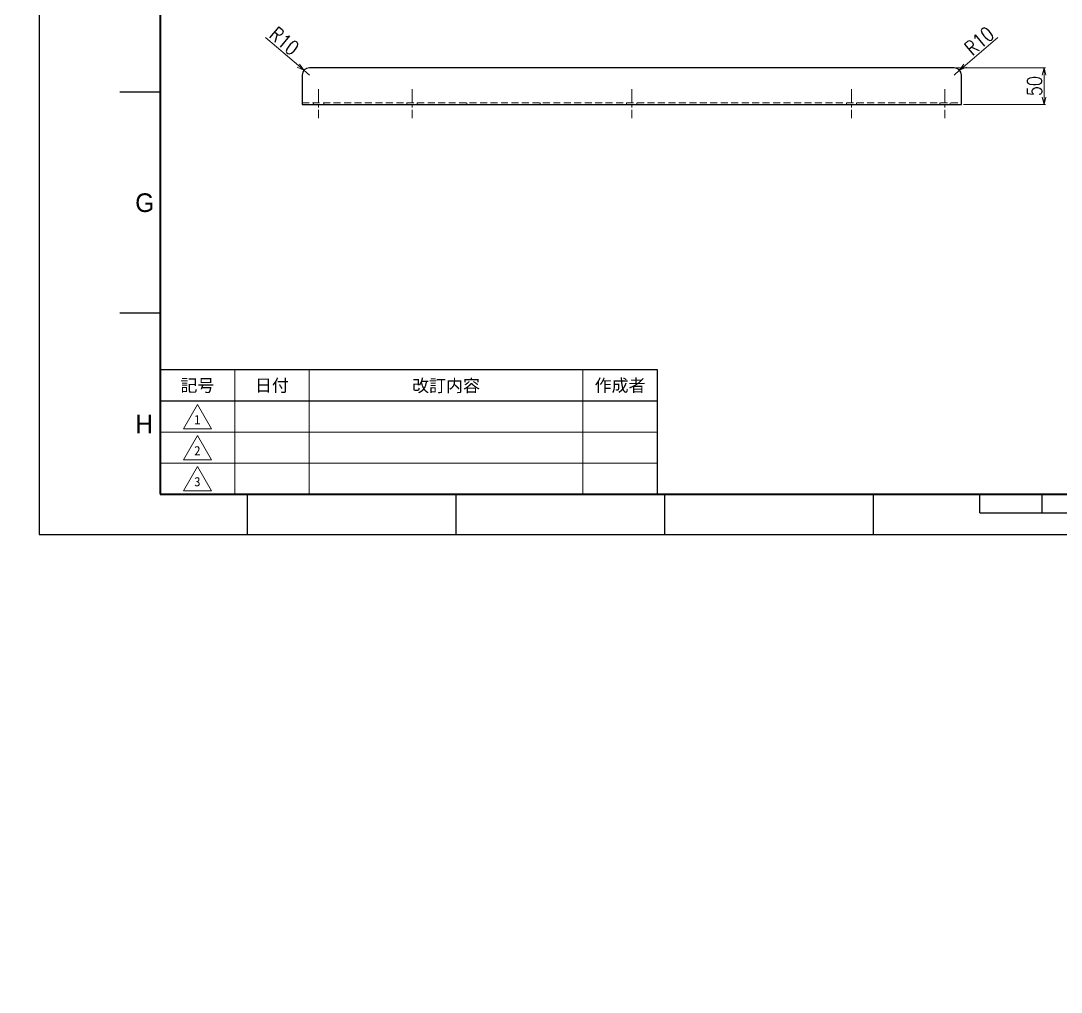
# Model space of a CAD drawing. Header units: millimetres. Extents: x 0 to 51411, y 0 to 16902.
# Drawn here: x 28273 to 29694, y 0 to 1326 of the extents above; entities that cross this region are included whole.
import ezdxf
from ezdxf import colors
from ezdxf.entities.mleader import LeaderData, LeaderLine
from ezdxf.enums import TextEntityAlignment as Align
from ezdxf.math import Vec2, Vec3

# ---------------------------------------------------------------- set-up
doc = ezdxf.new("R2010")
doc.units = ezdxf.units.MM
doc.linetypes.add('CENTER2', pattern=[28.574999999999996, 19.05, -3.174999999999999, 3.174999999999999, -3.174999999999999])
doc.linetypes.add('HIDDEN2', pattern=[4.7624999999999975, 3.174999999999999, -1.587499999999999])
for name, color, linetype, lineweight in [('01_外形線', 7, 'Continuous', 25), ('03_かくれ線', 6, 'HIDDEN2', 13), ('04_中心線', 1, 'CENTER2', 9), ('07_寸法線', 3, 'Continuous', 9), ('99_図枠', 7, 'Continuous', 40)]:
    doc.layers.add(name, color=color, linetype=linetype, lineweight=lineweight)
doc.styles.add('MS_G', font='MS Gothic.ttf')
doc.styles.get("Standard").update_dxf_attribs({"font": 'arial.ttf'})
doc.styles.add('寸法用', font='simplex.shx', dxfattribs={"width": 0.8, "bigfont": '@extfont2.shx'})
doc.styles.add('表題用', font='MS PGothic.ttf')
doc.dimstyles.new('機械製図用', dxfattribs={"dimtxt": 3.5, "dimasz": 3.5, "dimexe": 2, "dimexo": 0, "dimgap": 1.199999999999999, "dimtad": 1, "dimdsep": 46, "dimtxsty": '寸法用', "dimblk": 'OPEN30', "dimcen": 0, "dimclrd": 256, "dimclre": 256, "dimclrt": 7, "dimazin": 2, "dimtm": 1e-09, "dimtfac": 0.75, "dimtmove": 0, "dimatfit": 3, "dimldrblk": 'OPEN30', "dimfxl": 1, "dimlwd": -1, "dimlwe": -1, "dimarcsym": 0})

# ---------------------------------------------------------------- blocks, each defined once
blk = doc.blocks.new('_Open30')
at = {"color": 0, "linetype": 'ByBlock', "lineweight": -2}
for p, q in [((-1, 0.26794919), (0, 0)), ((0, 0), (-1, -0.26794919)), ((0, 0), (-1, 0))]:
    blk.add_line(p, q, dxfattribs=at)
blk = doc.blocks.new('*D451')
at = {"layer": '07_寸法線', "transparency": 16777216}
for p, q in [((29550.49326237646, 1262.187847091704), (29672.2633997021, 1262.187847091704)), ((29670.2633997021, 1222.187847091704), (29670.2633997021, 1252.187847091704)), ((29560.49326237646, 1212.187847091704), (29672.2633997021, 1212.187847091704))]:
    blk.add_line(p, q, dxfattribs=at)
at = {"layer": 'Defpoints', "color": 0, "transparency": 16777216}
for p in [(29547.49326237646, 1262.187847091704), (29670.2633997021, 1262.187847091704), (29557.49326237646, 1212.187847091704)]:
    blk.add_point(p, dxfattribs=at)
at = {"layer": '07_寸法線', "transparency": 16777216, "xscale": 10, "yscale": 10, "zscale": 10}
for p, rotation in [((29670.2633997021, 1262.187847091704), 90), ((29670.2633997021, 1212.187847091704), 270)]:
    blk.add_blockref('_Open30', p, dxfattribs=dict(at, rotation=rotation))
at = {"layer": '07_寸法線', "color": 7, "transparency": 16777216, "insert": (29657.2633997021, 1237.187847091695), "char_height": 20, "attachment_point": 5, "rotation": 90, "style": '寸法用'}
blk.add_mtext('50', dxfattribs=at)
blk = doc.blocks.new('*D459')
at = {"layer": '07_寸法線', "transparency": 16777216}
for p, q in [((28607.58927809818, 1303.515743913915), (28652.30582861477, 1265.200988746732)), ((28667.49326237645, 1252.187847091702), (28659.89954549562, 1258.694417919212))]:
    blk.add_line(p, q, dxfattribs=at)
at = {"layer": 'Defpoints', "color": 0, "transparency": 16777216}
for p in [(28659.89954549562, 1258.694417919212), (28667.49326237645, 1252.187847091702)]:
    blk.add_point(p, dxfattribs=at)
at = {"layer": '07_寸法線', "transparency": 16777216, "xscale": 10, "yscale": 10, "zscale": 10, "rotation": 319.4088385661197}
blk.add_blockref('_Open30', (28659.89954549562, 1258.694417919212), dxfattribs=at)
at = {"layer": '07_寸法線', "color": 7, "transparency": 16777216, "insert": (28633.079442321, 1298.794267003006), "char_height": 20, "attachment_point": 5, "rotation": 319.4088385661197, "style": '寸法用'}
blk.add_mtext('R10', dxfattribs=at)
blk = doc.blocks.new('*D460')
at = {"layer": '07_寸法線', "transparency": 16777216}
for p, q in [((29607.3972466548, 1303.515743913747), (29562.68069613814, 1265.200988746714)), ((29547.49326237641, 1252.187847091709), (29555.08697925728, 1258.694417919214))]:
    blk.add_line(p, q, dxfattribs=at)
blk.add_arc((29547.49326237641, 1252.187847091709), 10.00000000000728, 29.13200553113201, 90, dxfattribs=at)
at = {"layer": 'Defpoints', "color": 0, "transparency": 16777216}
for p in [(29547.49326237641, 1252.187847091709), (29555.08697925728, 1258.694417919214)]:
    blk.add_point(p, dxfattribs=at)
at = {"layer": '07_寸法線', "transparency": 16777216, "xscale": 10, "yscale": 10, "zscale": 10, "rotation": 220.5911614337265}
blk.add_blockref('_Open30', (29555.08697925728, 1258.694417919214), dxfattribs=at)
at = {"layer": '07_寸法線', "color": 7, "transparency": 16777216, "insert": (29581.90708243196, 1298.79426700291), "char_height": 20, "attachment_point": 5, "rotation": 40.59116143372655, "style": '寸法用'}
blk.add_mtext('R10', dxfattribs=at)
blk = doc.blocks.new('AM_BALLOON1')
at = {"transparency": 16777216}
blk.add_circle((0, 0), 5, dxfattribs=at)
blk.add_attdef('B_NUMBER', text='', height=3, dxfattribs=at).set_placement((0, 0), align=Align.MIDDLE_CENTER)
blk = doc.blocks.new('_OPEN')
at = {"color": 0, "linetype": 'ByBlock'}
for p, q in [((-1, 0.1666666666666666), (0, 0)), ((0, 0), (-1, -0.1666666666666666)), ((0, 0), (-1, 0))]:
    blk.add_line(p, q, dxfattribs=at)

msp = doc.modelspace()

# ---------------------------------------------------------------- linework, layer by layer
at = {"layer": '01_外形線'}
msp.add_lwpolyline([(28657.49326237645, 1212.187847091704), (29557.49326237645, 1212.187847091704), (29557.49326237645, 1252.187847091704, 0.414213562373095), (29547.49326237645, 1262.187847091704), (28667.49326237645, 1262.187847091704, 0.414213562373095), (28657.49326237645, 1252.187847091704)], format="xyb", close=True, dxfattribs=at)
at = {"layer": '03_かくれ線', "ltscale": 3}
for p, q in [((28657.49326237645, 1214.187847091704), (29557.49326237645, 1214.187847091704)), ((28672.99380720033, 1214.187847091704), (28672.99380720031, 1212.187847091704)), ((28686.99380720033, 1214.187847091704), (28686.99380720031, 1212.187847091704)), ((28800.4932623655, 1214.187847091704), (28800.49326236549, 1212.187847091704)), ((28814.4932623655, 1214.187847091704), (28814.49326236549, 1212.187847091704)), ((28882.49326237646, 1214.187847091704), (28882.49326237645, 1212.187847091704)), ((28982.49326237646, 1214.187847091704), (28982.49326237645, 1212.187847091704)), ((29100.49326237645, 1214.187847091704), (29100.49326237643, 1212.187847091704)), ((29114.49326237645, 1214.187847091704), (29114.49326237643, 1212.187847091704)), ((29400.49326238751, 1214.187847091704), (29400.49326238749, 1212.187847091704)), ((29414.49326238751, 1214.187847091704), (29414.49326238749, 1212.187847091704)), ((29527.9927175526, 1214.187847091704), (29527.99271755258, 1212.187847091704)), ((29541.9927175526, 1214.187847091704), (29541.99271755258, 1212.187847091704))]:
    msp.add_line(p, q, dxfattribs=at)
at = {"layer": '04_中心線'}
for p, q in [((28679.99380720031, 1233.1878470917), (28679.99380720031, 1193.1878470917)), ((28807.49326236549, 1233.1878470917), (28807.49326236549, 1193.1878470917)), ((29107.49326237643, 1233.1878470917), (29107.49326237643, 1193.1878470917)), ((29407.49326238749, 1233.1878470917), (29407.49326238749, 1193.1878470917)), ((29534.99271755258, 1233.1878470917), (29534.99271755258, 1193.1878470917))]:
    msp.add_line(p, q, dxfattribs=at)
at = {"layer": '99_図枠', "lineweight": 25}
for p, q in [((28463.52197373214, 1229.036136548873), (28408.36483087521, 1229.036136548873)), ((28463.52197373214, 926.920311550095), (28408.36483087521, 926.920311550095)), ((28463.52197373214, 807.2473436934342), (29142.37911658655, 807.2473436934342)), ((28583.04325944593, 625.0510865415508), (28583.04325944593, 679.9616294082352)), ((28867.86625944479, 625.0510865415508), (28867.86625944479, 679.9616294082352)), ((29152.68925944364, 625.0510865415508), (29152.68925944364, 679.9616294082352)), ((29437.51225944248, 625.0510865415508), (29437.51225944248, 679.9616294082352)), ((29582.87254515618, 654.5044865511954), (29582.87254515618, 679.9616294082352)), ((29667.72968801299, 654.5044865511954), (29667.72968801299, 679.9616294082352)), ((29582.87254515618, 654.5044865511954), (30431.44397372418, 654.5044865511954))]:
    msp.add_line(p, q, dxfattribs=at)
at = {"layer": '99_図枠', "lineweight": 13}
for p, q in [((28565.35054516031, 679.9616294082352), (28565.35054516031, 849.6759151218357)), ((28667.17911658846, 679.9616294082352), (28667.17911658846, 849.6759151218357)), ((29040.55054515838, 679.9616294082352), (29040.55054515838, 849.6759151218357)), ((28463.52197373214, 764.8187722650327), (29142.37911658655, 764.8187722650327)), ((28463.52197373214, 722.3902008366367), (29142.37911658655, 722.3902008366367))]:
    msp.add_line(p, q, dxfattribs=at)
at = {"layer": '99_図枠'}
msp.add_lwpolyline([(28463.52197373214, 679.9616294082352), (31660.93911657636, 679.9616294082352), (31660.93911657636, 2986.573943684625), (28463.52197373214, 2986.573943684625)], close=True, dxfattribs=at)
at = {"layer": '99_図枠', "lineweight": 25}
msp.add_lwpolyline([(28463.52197373214, 679.9616294082352), (29142.37911658655, 679.9616294082352), (29142.37911658655, 849.6759151218357), (28463.52197373214, 849.6759151218357)], close=True, dxfattribs=at)
at = {"layer": '99_図枠', "lineweight": 13}
for points in [[(28495.34340230344, 769.3251201441544), (28514.43625944621, 802.3949187771032), (28533.529116589, 769.3251201441544), (28495.34340230344, 769.3251201441544)], [(28495.34340230344, 726.8965487157529), (28514.43625944621, 759.9663473487017), (28533.529116589, 726.8965487157529), (28495.34340230344, 726.8965487157529)], [(28495.34340230344, 684.4679772873515), (28514.43625944621, 717.5377759203056), (28533.529116589, 684.4679772873515), (28495.34340230344, 684.4679772873515)]]:
    msp.add_lwpolyline(points, dxfattribs=at)
at = {"layer": 'Defpoints'}
msp.add_lwpolyline([(28298.22025943328, 625.0510865415508), (31716.09625943329, 625.0510865415508), (31716.09625943329, 3041.731086541544), (28298.22025943328, 3041.731086541544)], close=True, dxfattribs=at)

# ---------------------------------------------------------------- texts
at = {"layer": '99_図枠', "lineweight": 13, "style": '表題用'}
for s, p in [('G', (28429.57911658943, 1077.978224049484)), ('H', (28429.57911658943, 775.8623990507058))]:
    msp.add_text(s, height=25.45714285704, dxfattribs=at).set_placement(p, align=Align.MIDDLE_LEFT)
at = {"layer": '99_図枠', "style": '表題用'}
for s, p in [('記号', (28514.43625944621, 828.461629407635)), ('日付', (28616.26483087437, 828.461629407635)), ('作成者', (29091.46483087245, 828.461629407635))]:
    msp.add_text(s, height=16.97142857136, dxfattribs=at).set_placement(p, align=Align.MIDDLE_CENTER)
msp.add_text('改訂内容', height=16.97142857136, dxfattribs=at).set_placement((28853.86483087342, 828.461629407635), align=Align.MIDDLE)
at = {"layer": '99_図枠', "lineweight": 13, "style": 'MS_G'}
for s, p in [('1', (28514.43625944621, 781.7902008363944)), ('2', (28514.43625944621, 739.361629407993)), ('3', (28514.43625944621, 696.9330579795969))]:
    msp.add_text(s, height=12.72857142852, dxfattribs=at).set_placement(p, align=Align.MIDDLE)

# ---------------------------------------------------------------- dimensions: what is measured, and where the dimension line sits
at = {"layer": '07_寸法線'}
for center, mpoint, picture, middle in [((28667.49326237645, 1252.187847091702), (28659.89954549562, 1258.694417919212), '*D459', (28624.62090024523, 1288.922435057904)), ((29547.49326237641, 1252.187847091709), (29555.08697925728, 1258.694417919214), '*D460', (29590.36562450771, 1288.922435057786))]:
    dim = msp.add_radius_dim(center=center, mpoint=mpoint, dimstyle='機械製図用', override={"dimtxt": 20, "dimasz": 10, "dimgap": 3}, dxfattribs=at)
    dim.commit()
    dim.dimension.update_dxf_attribs({"geometry": picture, "text_midpoint": middle, "dimtype": 164})
dim = msp.add_linear_dim(base=(29670.2633997021, 1262.187847091704), p1=(29557.49326237645, 1212.187847091704), p2=(29547.49326237645, 1262.187847091704), angle=90, dimstyle='機械製図用', override={"dimtxt": 20, "dimasz": 10, "dimexo": 3, "dimgap": 3}, dxfattribs=at)
dim.commit()
dim.dimension.update_dxf_attribs({"geometry": '*D451', "text_midpoint": (29657.2633997021, 1237.187847091695)})

# ---------------------------------------------------------------- leaders
ml = msp.add_multileader_block('Standard', dxfattribs=at)
ml.set_content('AM_BALLOON1', color=256, scale=7.087070454545452)
ml.set_attribute('B_NUMBER', '28', width=0)
ml.set_leader_properties(color=256, linetype='ByLayer', lineweight=-1)
ml.set_arrow_properties(name='OPEN')
ml.build(insert=Vec2(0, 0))
ml.multileader.update_dxf_attribs({"leader_type": 0, "has_dogleg": 0, "text_right_attachment_type": 6, "dogleg_length": 0, "arrow_head_size": 3.54375, "scale": 2.5, "block_connection_type": 1})
ctx = ml.context
ctx.base_point, ctx.scale, ctx.char_height, ctx.arrow_head_size, ctx.landing_gap_size, ctx.plane_origin = Vec3(32779.86790722382, 3275.518489826671), 2.5, 7.087499999999999, 3.54375, 3.54375, Vec3(32779.86790722382, 3275.518489826671)
ctx.right_attachment, ctx.attachment_type = 6, 1
notes = []
notes.append((ctx, [(0, (0, 0, 0), (0, 0), (1, 0), 1, [])]))
ctx.block.insert = Vec3(32779.86790722382, 3275.518489826671)
ml = msp.add_multileader_block('Standard', dxfattribs=at)
ml.set_content('AM_BALLOON1', color=256, scale=7.087070454545452)
ml.set_attribute('B_NUMBER', '29', width=0)
ml.set_leader_properties(color=256, linetype='ByLayer', lineweight=-1)
ml.set_arrow_properties(name='OPEN')
ml.build(insert=Vec2(0, 0))
ml.multileader.update_dxf_attribs({"leader_type": 0, "has_dogleg": 0, "text_right_attachment_type": 6, "dogleg_length": 0, "arrow_head_size": 3.54375, "scale": 2.5, "block_connection_type": 1})
ctx = ml.context
ctx.base_point, ctx.scale, ctx.char_height, ctx.arrow_head_size, ctx.landing_gap_size, ctx.plane_origin = Vec3(34667.76764677695, 3275.518489826671), 2.5, 7.087499999999999, 3.54375, 3.54375, Vec3(34667.76764677695, 3275.518489826671)
ctx.right_attachment, ctx.attachment_type = 6, 1
notes.append((ctx, [(0, (0, 0, 0), (0, 0), (1, 0), 1, [])]))
ctx.block.insert = Vec3(34667.76764677695, 3275.518489826671)
ml = msp.add_multileader_block('Standard', dxfattribs=at)
ml.set_content('AM_BALLOON1', color=256, scale=7.087070454545452)
ml.set_attribute('B_NUMBER', '27', width=0)
ml.set_leader_properties(color=256, linetype='ByLayer', lineweight=-1)
ml.set_arrow_properties(name='OPEN')
ml.build(insert=Vec2(0, 0))
ml.multileader.update_dxf_attribs({"leader_type": 0, "has_dogleg": 0, "text_right_attachment_type": 6, "dogleg_length": 0, "arrow_head_size": 3.54375, "scale": 2.5, "block_connection_type": 1})
ctx = ml.context
ctx.base_point, ctx.scale, ctx.char_height, ctx.arrow_head_size, ctx.landing_gap_size, ctx.plane_origin = Vec3(30037.827607833, 2881.683867340932), 2.5, 7.087499999999999, 3.54375, 3.54375, Vec3(30037.827607833, 2881.683867340932)
ctx.right_attachment, ctx.attachment_type = 6, 1
notes.append((ctx, [(0, (0, 0, 0), (0, 0), (1, 0), 1, [])]))
ctx.block.insert = Vec3(30037.827607833, 2881.683867340932)
ml = msp.add_multileader_block('Standard', dxfattribs=at)
ml.set_content('AM_BALLOON1', color=256, scale=7.087070454545452)
ml.set_attribute('B_NUMBER', '26', width=0)
ml.set_leader_properties(color=256, linetype='ByLayer', lineweight=-1)
ml.set_arrow_properties(name='OPEN')
ml.build(insert=Vec2(0, 0))
ml.multileader.update_dxf_attribs({"leader_type": 0, "has_dogleg": 0, "text_right_attachment_type": 6, "dogleg_length": 0, "arrow_head_size": 3.54375, "scale": 2.5, "block_connection_type": 1})
ctx = ml.context
ctx.base_point, ctx.scale, ctx.char_height, ctx.arrow_head_size, ctx.landing_gap_size, ctx.plane_origin = Vec3(28646.00433725809, 2598.074680459499), 2.5, 7.087499999999999, 3.54375, 3.54375, Vec3(28646.00433725809, 2598.074680459499)
ctx.right_attachment, ctx.attachment_type = 6, 1
notes.append((ctx, [(0, (0, 0, 0), (0, 0), (1, 0), 1, [])]))
ctx.block.insert = Vec3(28646.00433725809, 2598.074680459499)
ml = msp.add_multileader_block('Standard', dxfattribs=at)
ml.set_content('AM_BALLOON1', color=256, scale=4.999696969696967)
ml.set_attribute('B_NUMBER', '30', width=0)
ml.set_leader_properties(color=256, linetype='ByLayer', lineweight=-1)
ml.set_arrow_properties(name='OPEN')
ml.build(insert=Vec2(0, 0))
ml.multileader.update_dxf_attribs({"leader_type": 0, "has_dogleg": 0, "text_right_attachment_type": 6, "dogleg_length": 0, "arrow_head_size": 2.5, "scale": 2.5, "block_connection_type": 1})
ctx = ml.context
ctx.base_point, ctx.scale, ctx.char_height, ctx.arrow_head_size, ctx.landing_gap_size, ctx.plane_origin = Vec3(36368.35157743798, 1874.030656362359), 2.5, 5, 2.5, 2.5, Vec3(36368.35157743798, 1874.030656362359)
ctx.right_attachment, ctx.attachment_type = 6, 1
notes.append((ctx, [(0, (0, 0, 0), (0, 0), (1, 0), 1, [])]))
ctx.block.insert = Vec3(36368.35157743798, 1874.030656362359)
ml = msp.add_multileader_block('Standard', dxfattribs=at)
ml.set_content('AM_BALLOON1', color=256, scale=4.999696969696967)
ml.set_attribute('B_NUMBER', '31', width=0)
ml.set_leader_properties(color=256, linetype='ByLayer', lineweight=-1)
ml.set_arrow_properties(name='OPEN')
ml.build(insert=Vec2(0, 0))
ml.multileader.update_dxf_attribs({"leader_type": 0, "has_dogleg": 0, "text_right_attachment_type": 6, "dogleg_length": 0, "arrow_head_size": 2.5, "scale": 2.5, "block_connection_type": 1})
ctx = ml.context
ctx.base_point, ctx.scale, ctx.char_height, ctx.arrow_head_size, ctx.landing_gap_size, ctx.plane_origin = Vec3(37494.70823537628, 1874.030656362359), 2.5, 5, 2.5, 2.5, Vec3(37494.70823537628, 1874.030656362359)
ctx.right_attachment, ctx.attachment_type = 6, 1
notes.append((ctx, [(0, (0, 0, 0), (0, 0), (1, 0), 1, [])]))
ctx.block.insert = Vec3(37494.70823537628, 1874.030656362359)
ml = msp.add_multileader_block('Standard', dxfattribs=at)
ml.set_content('AM_BALLOON1', color=256, scale=3.499787878787877)
ml.set_attribute('B_NUMBER', '1', width=0)
ml.set_leader_properties(color=256, linetype='ByLayer', lineweight=-1)
ml.set_arrow_properties(name='OPEN')
ml.build(insert=Vec2(0, 0))
ml.multileader.update_dxf_attribs({"leader_type": 0, "has_dogleg": 0, "text_right_attachment_type": 6, "dogleg_length": 0, "arrow_head_size": 1.75, "scale": 2.5, "block_connection_type": 1})
ctx = ml.context
ctx.base_point, ctx.scale, ctx.char_height, ctx.arrow_head_size, ctx.landing_gap_size, ctx.plane_origin = Vec3(43910.76680810345, 1565.524676473564), 2.5, 3.5, 1.75, 1.75, Vec3(43910.76680810345, 1565.524676473564)
ctx.right_attachment, ctx.attachment_type = 6, 1
notes.append((ctx, [(0, (0, 0, 0), (0, 0), (1, 0), 1, [])]))
ctx.block.insert = Vec3(43910.76680810345, 1565.524676473564)
ml = msp.add_multileader_block('Standard', dxfattribs=at)
ml.set_content('AM_BALLOON1', color=256, scale=3.499787878787877)
ml.set_attribute('B_NUMBER', '2', width=0)
ml.set_leader_properties(color=256, linetype='ByLayer', lineweight=-1)
ml.set_arrow_properties(name='OPEN')
ml.build(insert=Vec2(0, 0))
ml.multileader.update_dxf_attribs({"leader_type": 0, "has_dogleg": 0, "text_right_attachment_type": 6, "dogleg_length": 0, "arrow_head_size": 1.75, "scale": 2.5, "block_connection_type": 1})
ctx = ml.context
ctx.base_point, ctx.scale, ctx.char_height, ctx.arrow_head_size, ctx.landing_gap_size, ctx.plane_origin = Vec3(44674.03360022616, 1385.933248629653), 2.5, 3.5, 1.75, 1.75, Vec3(44674.03360022616, 1385.933248629653)
ctx.right_attachment, ctx.attachment_type = 6, 1
notes.append((ctx, [(0, (0, 0, 0), (0, 0), (1, 0), 1, [])]))
ctx.block.insert = Vec3(44674.03360022616, 1385.933248629653)
ml = msp.add_multileader_block('Standard', dxfattribs=at)
ml.set_content('AM_BALLOON1', color=256, scale=1.249924242424242)
ml.set_attribute('B_NUMBER', '1', width=0)
ml.set_leader_properties(color=256, linetype='ByLayer', lineweight=-1)
ml.set_arrow_properties(name='OPEN')
ml.build(insert=Vec2(0, 0))
ml.multileader.update_dxf_attribs({"leader_type": 0, "has_dogleg": 0, "text_right_attachment_type": 6, "dogleg_length": 0, "arrow_head_size": 0.625, "scale": 2.5, "block_connection_type": 1})
ctx = ml.context
ctx.base_point, ctx.scale, ctx.char_height, ctx.arrow_head_size, ctx.landing_gap_size, ctx.plane_origin = Vec3(45136.30349933018, 1072.891317045873), 2.5, 1.25, 0.625, 0.625, Vec3(45136.30349933018, 1072.891317045873)
ctx.right_attachment, ctx.attachment_type = 6, 1
notes.append((ctx, [(0, (0, 0, 0), (0, 0), (1, 0), 1, [])]))
ctx.block.insert = Vec3(45136.30349933018, 1072.891317045873)
for ctx, leaders in notes:
    for number, flags, end, landing, length, lines in leaders:
        leader = LeaderData()
        leader.index, (leader.has_last_leader_line, leader.has_dogleg_vector, leader.attachment_direction) = number, flags
        leader.last_leader_point, leader.dogleg_vector, leader.dogleg_length = Vec3(end), Vec3(landing), length
        for number, points, colour, breaks in lines:
            line = LeaderLine()
            line.index, line.vertices, line.color, line.breaks = number, Vec3.list(points), colors.encode_raw_color(colour), breaks
            leader.lines.append(line)
        ctx.leaders.append(leader)

doc.saveas('drawing.dxf')
